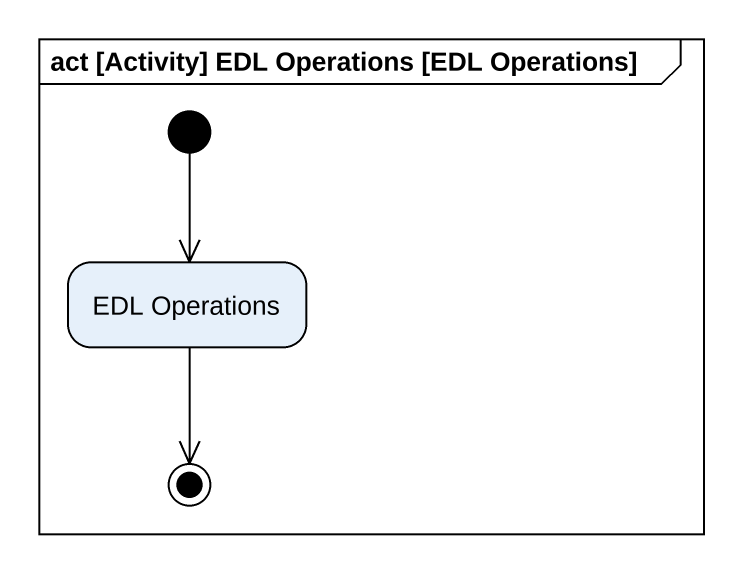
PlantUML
@startuml
mainframe act [Activity] EDL Operations [EDL Operations]
hide empty description
state "EDL Operations" as EDL_Operations
[*] --> EDL_Operations
EDL_Operations --> [*]
@enduml
